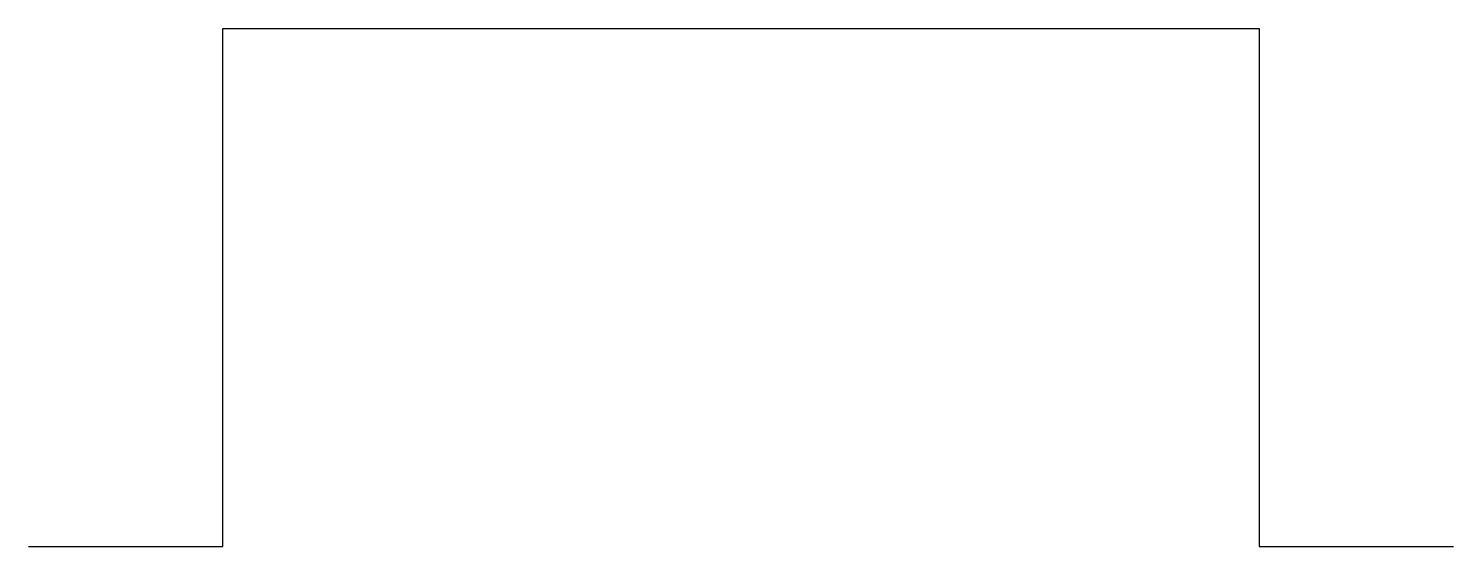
# Model space of a CAD drawing. Extents: x 0 to 110, y 0 to 40.
import ezdxf

# ---------------------------------------------------------------- set-up
doc = ezdxf.new("R2010")
doc.units = 0

msp = doc.modelspace()

# ---------------------------------------------------------------- linework, layer by layer
at = {"layer": 'PROFILE_LAYER'}
for p, q in [((15, 0), (15, 40)), ((15, 40), (95, 40)), ((95, 40), (95, 0)), ((0, 0), (15, 0)), ((95, 0), (110, 0))]:
    msp.add_line(p, q, dxfattribs=at)

doc.saveas('drawing.dxf')
